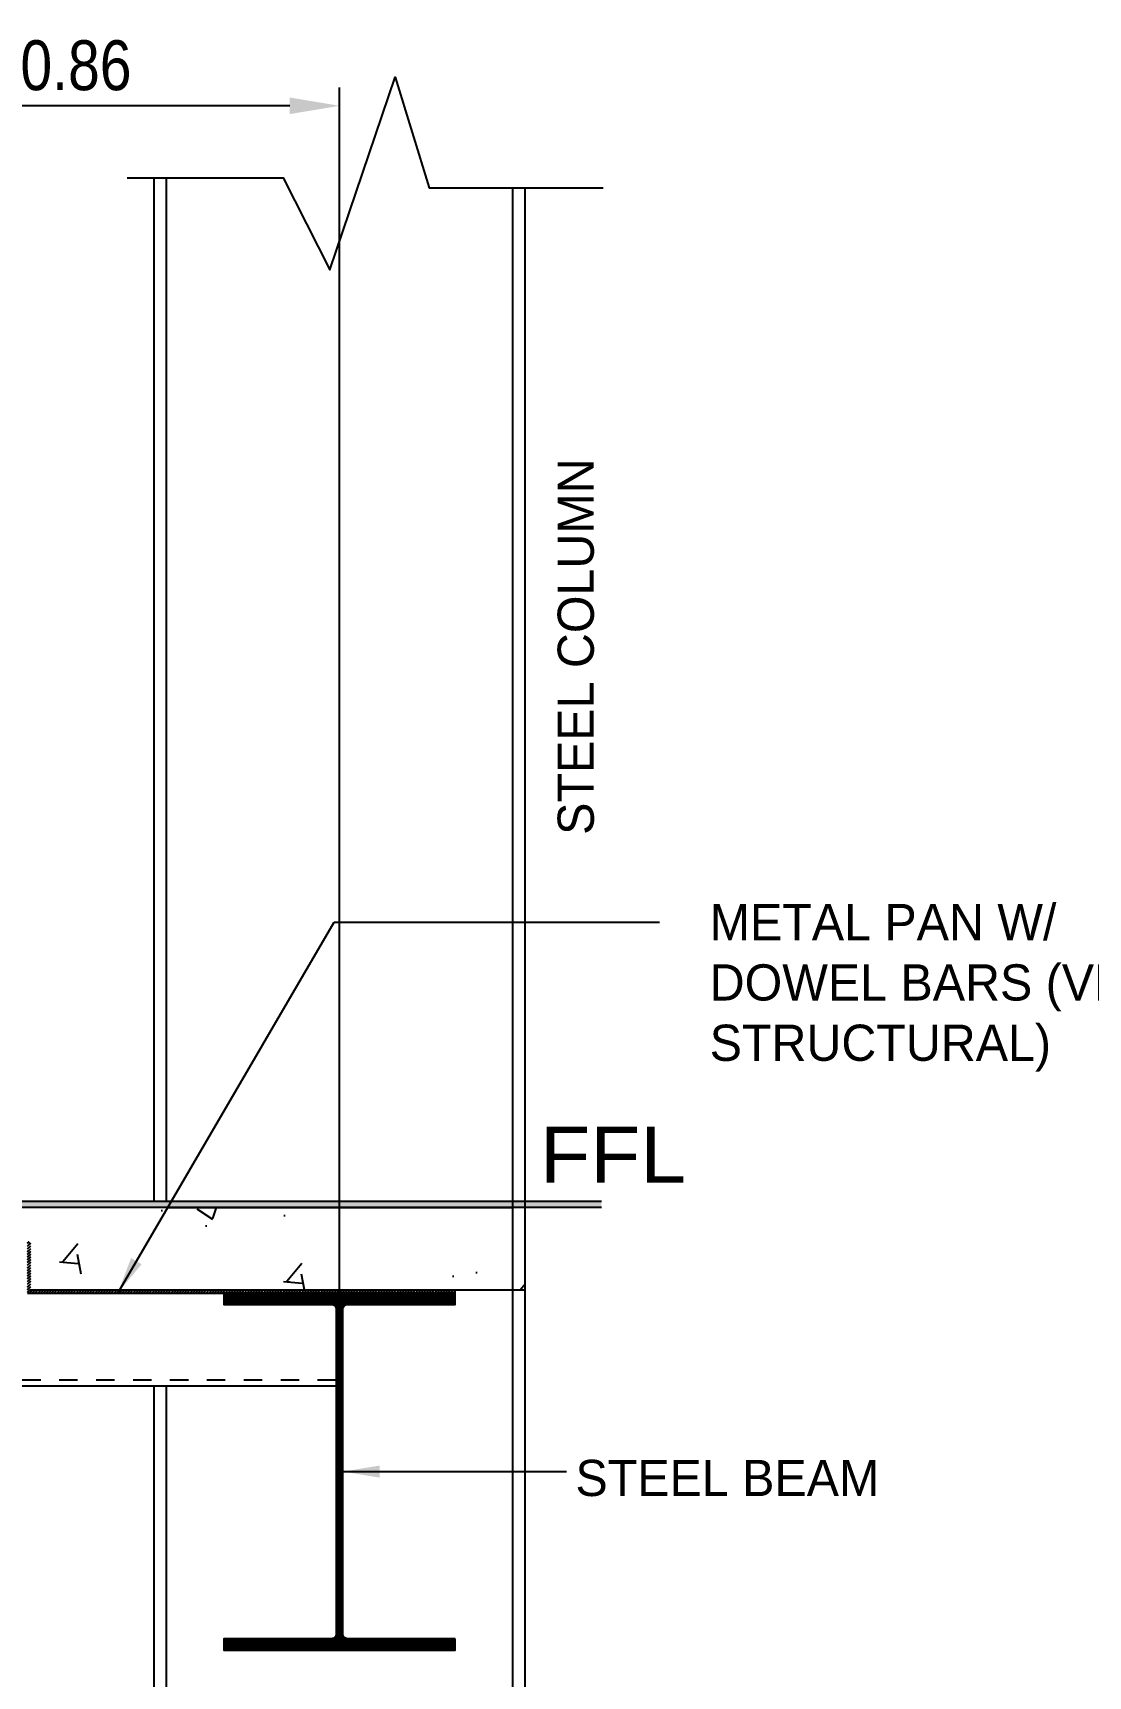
# Model space of a CAD drawing. Header units: millimetres. Extents: x 2148 to 2681, y 758 to 986.
# Drawn here: x 2641.6 to 2647.32, y 891.49 to 900.39 of the extents above; entities that cross this region are included whole.
import ezdxf

# ---------------------------------------------------------------- set-up
doc = ezdxf.new("R2010")
doc.units = ezdxf.units.MM
doc.linetypes.add('27-A-2008-DD$0$LVL 5$0$xa-fp_t1_l05-09$0$HIDDEN2', pattern=[0.1875, 0.125, -0.0625])
for name, color, linetype in [('4CO', 4, 'Continuous'), ('A-Col', 6, 'Continuous'), ('A-DETAILS', 1, 'Continuous'), ('A-Hatch', 253, 'Continuous'), ('A-Stairs', 1, 'Continuous'), ('A-Wall', 4, 'Continuous'), ("arch'l plan-pl", 8, 'Continuous'), ('D', 1, 'Continuous'), ('HATCH', 8, 'Continuous')]:
    doc.layers.add(name, color=color, linetype=linetype)
doc.styles.add('ARIALNW', font='ARIALN.TTF')
doc.styles.add('MMTX$0$ESMX$0$X-OPTA1D', font='x-opta1d')
doc.dimstyles.new('DIM 100', dxfattribs={"dimtxt": 0.2, "dimasz": 0.2, "dimexe": 0.1, "dimexo": 0, "dimgap": 0.05, "dimtad": 1, "dimzin": 0, "dimdsep": 46, "dimtxsty": 'ARIALNW', "dimcen": 0.09, "dimclrd": 6, "dimclre": 6, "dimclrt": 13, "dimadec": 0, "dimazin": 0, "dimtfac": 1, "dimtofl": 0, "dimtmove": 2, "dimatfit": 3, "dimfxl": 1, "dimtolj": 1, "dimtzin": 0, "dimarcsym": 0})
doc.dimstyles.new('DIM 30', dxfattribs={"dimtxt": 0.32, "dimasz": 0.27, "dimexe": 0.1, "dimexo": 0, "dimgap": 0.08, "dimtad": 1, "dimlfac": 0.3, "dimrnd": 0.005, "dimzin": 1, "dimdsep": 46, "dimtxsty": 'ARIALNW', "dimcen": 0.09, "dimclrd": 6, "dimclre": 6, "dimclrt": 13, "dimadec": 0, "dimazin": 0, "dimtfac": 1, "dimtofl": 0, "dimtmove": 2, "dimatfit": 3, "dimfxl": 1, "dimtolj": 1, "dimtzin": 0, "dimarcsym": 0})
pattern_1 = [(50, (-6097.5805, -2024.6945), (1.21456446, -0.10626057), [0.127, -1.397]), (355, (-6097.5805, -2024.6945), (-0.23495217, 1.27371095), [0.1016, -1.1176]), (100.451, (-6097.4792, -2024.7033), (0.97961668, 1.16744459), [0.10793333, -1.18726667]), (46.1842, (-6097.5805, -2024.3558), (1.8071936, -0.28028219), [0.1905, -2.0955]), (96.6356, (-6097.4299, -2024.3791), (1.5826949, 1.6495037), [0.1619, -1.7809]), (351.184, (-6097.5805, -2024.3558), (1.58269737, 1.6495008), [0.1524, -1.6764]), (21, (-6097.4111, -2024.4405), (1.01076587, -0.68177012), [0.127, -1.397]), (326, (-6097.4111, -2024.4405), (0.41201352, 1.22791977), [0.1016, -1.1176]), (71.4514, (-6097.3269, -2024.4973), (1.4227766, 0.54615238), [0.10793333, -1.18726667]), (37.5, (-6097.58046, -2024.69446), (0.020590688, 0.56370026), [0, -1.104053333, 0, -1.134533333, 0, -1.121833333]), (7.5, (-6097.58046, -2024.69446), (0.445464417, 0.6678705), [0, -0.646853333, 0, -1.078653333, 0, -0.427566667]), (327.5, (-6097.95807, -2024.69446), (0.9039373, -0.038191627), [0, -0.423333333, 0, -1.3208, 0, -1.7526]), (317.5, (-6098.1274, -2024.69446), (0.987527876, 0.16950994), [0, -0.55033333, 0, -0.87714667, 0, -1.2446])]

# ---------------------------------------------------------------- blocks, each defined once
blk = doc.blocks.new('*D2865')
at = {"layer": 'A-Wall', "color": 6, "lineweight": -2, "transparency": 16777216}
for p, q in [((2640.406, 894.066), (2640.406, 900.0985)), ((2643.2628, 893.5689), (2643.2628, 900.0985)), ((2642.9928, 899.9985), (2640.676, 899.9985))]:
    blk.add_line(p, q, dxfattribs=at)
at = {"layer": 'A-Wall', "color": 6, "transparency": 16777216}
for points in [[(2640.676, 900.0435), (2640.676, 899.9535), (2640.406, 899.9985)], [(2642.9928, 900.0435), (2642.9928, 899.9535), (2643.2628, 899.9985)]]:
    blk.add_solid(points, dxfattribs=at)
at = {"layer": 'Defpoints', "color": 0, "transparency": 16777216}
for p in [(2640.406, 899.9985), (2640.406, 894.066, 0), (2643.2628, 893.5689)]:
    blk.add_point(p, dxfattribs=at)
at = {"layer": 'A-Wall', "color": 13, "transparency": 16777216, "insert": (2641.8344, 900.2163), "char_height": 0.27, "attachment_point": 5, "style": 'ARIALNW'}
blk.add_mtext('\\A1;0.86', dxfattribs=at)

msp = doc.modelspace()

# ---------------------------------------------------------------- hatches: boundary and pattern name
at = {"layer": 'A-Hatch'}
h = msp.add_hatch(dxfattribs=at)
h.set_pattern_fill('BRASS', color=256, scale=0.001667, style=0)
h.set_pattern_definition([(180, (11369.725723, -2025.806245), (0, 0.010583333333), []), (180, (11369.725723, -2025.800954), (0, 0.010583333333), [0.005291666667, -0.002645833333])])
h.paths.add_polyline_path([(2642.6361077, 894.0327109), (2642.6361077, 894.0660442), (2640.6711499, 894.0660442), (2640.6711499, 894.0327109)])
h = msp.add_hatch(dxfattribs=at)
h.set_pattern_fill('BRASS', color=256, scale=0.001667, style=0)
h.set_pattern_definition([(0, (-6097.58046, -2024.694457), (0, 0.010583333333), []), (0, (-6097.58046, -2024.689166), (0, 0.010583333333), [0.005291666667, -0.002645833333])])
h.paths.add_polyline_path([(2644.20204, 894.0327109), (2644.20204, 894.0660442), (2642.6361077, 894.0660442), (2642.6361077, 894.0327109)])
h.paths.add_polyline_path([(2644.2687067, 894.0327109), (2644.2687067, 894.0660442), (2644.20204, 894.0660442), (2644.20204, 894.0327109)])
h.paths.add_polyline_path([(2644.2687067, 894.0660442), (2644.2687067, 894.0327109), (2644.6802369, 894.0327109), (2644.6802369, 894.0660442)])
at = {"layer": 'A-Stairs'}
h = msp.add_hatch(dxfattribs=at)
h.set_pattern_fill('AR-CONC', color=256, scale=0.006667, style=0)
h.set_pattern_definition(pattern_1)
h.paths.add_polyline_path([(2640.6711499, 894.0327109), (2640.4192859, 894.0327109), (2640.4192859, 893.8460442), (2641.5892859, 893.8460442), (2641.5892859, 893.5855571), (2642.2586534, 893.5855571), (2642.2586534, 894.0327109)])
h.paths.add_polyline_path([(2642.3253201, 894.0327109), (2642.2586534, 894.0327109), (2642.2586534, 893.5855571), (2642.3253201, 893.5855571)])
h = msp.add_hatch(dxfattribs=at)
h.set_pattern_fill('AR-CONC', color=256, scale=0.006667, style=0)
h.set_pattern_definition(pattern_1)
h.paths.add_polyline_path([(2641.8641918, 894.0327109), (2641.6123278, 894.0327109), (2641.6123278, 893.8460442), (2642.7823278, 893.8460442), (2642.7823278, 893.5855571), (2643.4516953, 893.5855571), (2643.4516953, 894.0327109)])
h.paths.add_polyline_path([(2643.518362, 894.0327109), (2643.4516953, 894.0327109), (2643.4516953, 893.5855571), (2643.518362, 893.5855571)])
h = msp.add_hatch(dxfattribs=at)
h.set_pattern_fill('AR-CONC', color=256, scale=0.006667, style=0)
h.set_pattern_definition(pattern_1)
h.paths.add_polyline_path([(2643.9107696, 894.0327109), (2644.1626337, 894.0327109), (2644.1626337, 893.8460442), (2642.9926337, 893.8460442), (2642.9926337, 893.5855571), (2642.3232661, 893.5855571), (2642.3232661, 894.0327109)])
h.paths.add_polyline_path([(2642.2565995, 894.0327109), (2642.3232661, 894.0327109), (2642.3232661, 893.5855571), (2642.2565995, 893.5855571)])
h = msp.add_hatch(dxfattribs=at)
h.set_pattern_fill('AR-CONC', color=256, scale=0.006667, style=0)
h.set_pattern_definition(pattern_1)
h.paths.add_polyline_path([(2642.3253201, 894.0327109), (2642.3253201, 893.5855571), (2643.8883387, 893.5855571), (2644.20204, 893.5855571), (2644.20204, 894.0327109)])
h = msp.add_hatch(dxfattribs=at)
h.set_pattern_fill('AR-CONC', color=256, scale=0.006667, style=0)
h.set_pattern_definition(pattern_1)
h.paths.add_polyline_path([(2644.2687067, 894.0327109), (2644.20204, 894.0327109), (2644.20204, 893.5855571), (2644.2687067, 893.5855571)])
h = msp.add_hatch(dxfattribs=at)
h.set_pattern_fill('JIS_LC_8A', color=256, scale=0.001333, style=0)
h.set_pattern_definition([(45, (50.620903, 94.504889), (-0.007353910524, 0.007353910524), []), (45, (50.622236, 94.504889), (-0.007353910524, 0.007353910524), [])])
h.paths.add_polyline_path([(2641.5726192, 893.5688904), (2643.8894862, 893.5688904), (2643.8894862, 893.5855571), (2643.2147302, 893.5855571), (2641.5892859, 893.5855571), (2641.5892859, 893.8460442), (2641.5726192, 893.8460442), (2641.5726192, 893.8327109)])
at = {"layer": 'HATCH', "ltscale": 0.5}
h = msp.add_hatch(dxfattribs=at)
h.set_pattern_fill('ANSI31', color=256, scale=0.062017, style=0)
h.set_pattern_definition([(45, (497179.217847, 17939.21653), (-0.00548156174187, 0.00548156174187), [])])
edge = h.paths.add_edge_path()
edge.add_line((2643.8894862, 891.6967619), (2643.3046216, 891.6967619))
edge.add_arc((2643.3046216, 891.7209468), 0.0241849, 174.09726711, 269.99999997, ccw=False)
edge.add_line((2643.280565, 891.723434), (2643.280565, 893.480202))
edge.add_arc((2643.3046216, 893.4826892), 0.0241849, 89.63455464, 185.90273283, ccw=False)
edge.add_line((2643.3047759, 893.5068736), (2643.8894862, 893.5068736))
edge.add_line((2643.8894862, 893.5068736), (2643.8894862, 893.5688904))
edge.add_line((2643.8894862, 893.5688904), (2642.6361077, 893.5688904))
edge.add_line((2642.6361077, 893.5688904), (2642.6361077, 893.5068736))
edge.add_line((2642.6361077, 893.5068736), (2643.2191169, 893.5068736))
edge.add_arc((2643.2192712, 893.4826892), 0.0241849, -4.29209345, 90.36544517, ccw=False)
edge.add_line((2643.2433882, 893.4808792), (2643.2433882, 891.7227568))
edge.add_arc((2643.2192712, 891.7209468), 0.0241849, -89.99999978, 4.2920935, ccw=False)
edge.add_line((2643.2192712, 891.6967619), (2642.6361077, 891.6967619))
edge.add_line((2642.6361077, 891.6967619), (2642.6361077, 891.6347452))
edge.add_line((2642.6361077, 891.6347452), (2643.8894862, 891.6347452))
edge.add_line((2643.8894862, 891.6347452), (2643.8894862, 891.6967619))

# ---------------------------------------------------------------- linework, layer by layer
at = {"ltscale": 0.05}
for p, q in [((2642.3253201, 894.0327109), (2644.20204, 894.0327109)), ((2641.5726192, 893.5688904, 0.0000003), (2643.8894862, 893.5688904)), ((2641.5892859, 893.5855571, 0.0000003), (2643.8883387, 893.5855571)), ((2643.2147302, 893.5855571, 0.0000001), (2644.2687067, 893.5855571))]:
    msp.add_line(p, q, dxfattribs=at)
at = {"ltscale": 0.05, "elevation": 0.0000003}
msp.add_lwpolyline([(2644.6814132, 894.0327109), (2640.6711499, 894.0327109), (2640.6711499, 894.0660442), (2644.6814132, 894.0660442)], dxfattribs=at)
at = {"layer": '4CO', "ltscale": 0.5}
msp.add_line((2643.2433882, 893.0638336, 0.0000002), (2640.6213823, 893.0638336, 0.0000001), dxfattribs=at)
at = {"layer": 'A-Col', "color": 8, "ltscale": 0.5}
for p, q in [((2642.2586534, 894.0660442), (2642.2586534, 899.6087303)), ((2642.3253201, 894.0660442), (2642.3253201, 899.6087303)), ((2644.20204, 890.6220071), (2644.20204, 899.5550383)), ((2644.2687067, 890.6220071), (2644.2687067, 899.5550383)), ((2642.2586534, 890.675699), (2642.2586534, 893.0638336)), ((2642.3253201, 890.675699), (2642.3253201, 893.0638336))]:
    msp.add_line(p, q, dxfattribs=at)
at = {"layer": 'A-DETAILS', "linetype": '27-A-2008-DD$0$LVL 5$0$xa-fp_t1_l05-09$0$HIDDEN2', "ltscale": 0.5}
msp.add_line((2643.2433882, 893.0971669, 0.0000002), (2640.6131777, 893.0971669, 0.0000001), dxfattribs=at)
at = {"layer": 'A-Wall'}
msp.add_line((2643.8894862, 893.5688904), (2643.8894862, 893.5855571), dxfattribs=at)
at = {"layer": "arch'l plan-pl", "elevation": 0}
msp.add_lwpolyline([(2642.1121737, 899.6087303), (2642.9564612, 899.6087303), (2643.2097466, 899.1101581), (2643.5628177, 900.1533266), (2643.7470261, 899.5550383), (2644.6910906, 899.5550383)], dxfattribs=at)
at = {"layer": 'D', "color": 3, "ltscale": 0.5, "elevation": 0}
msp.add_lwpolyline([(2643.8894862, 891.6967619), (2643.3046216, 891.6967619, -0.444720244), (2643.280565, 891.723434), (2643.280565, 893.480202, -0.446631522), (2643.3047759, 893.5068736), (2643.8894862, 893.5068736), (2643.8894862, 893.5688904), (2642.6361077, 893.5688904), (2642.6361077, 893.5068736), (2643.2191169, 893.5068736, -0.438228127), (2643.2433882, 893.4808792), (2643.2433882, 891.7227568, -0.436328672), (2643.2192712, 891.6967619), (2642.6361077, 891.6967619), (2642.6361077, 891.6347452), (2643.8894862, 891.6347452)], format="xyb", close=True, dxfattribs=at)

# ---------------------------------------------------------------- texts
at = {"color": 2, "style": 'MMTX$0$ESMX$0$X-OPTA1D', "width": 1.1}
msp.add_text('FFL', height=0.3024, dxfattribs=at).set_placement((2644.3484112, 894.1670814, 0))
at = {"color": 2, "insert": (2644.4439222, 896.0501728), "char_height": 0.196, "width": 3.75127899, "attachment_point": 1, "rotation": 90, "style": 'MMTX$0$ESMX$0$X-OPTA1D'}
msp.add_mtext('STEEL COLUMN', dxfattribs=at)
at = {"color": 2, "char_height": 0.196, "attachment_point": 1, "style": 'MMTX$0$ESMX$0$X-OPTA1D'}
for s, insert, width in [('METAL PAN W/ \\PDOWEL BARS (VERIFY STRUCTURAL)', (2645.2676423, 895.6757462, 0), 4.4914321), ('STEEL BEAM', (2644.5405272, 892.6654632), 3.75127899)]:
    msp.add_mtext(s, dxfattribs=dict(at, insert=insert, width=width))

# ---------------------------------------------------------------- dimensions: what is measured, and where the dimension line sits
at = {"layer": 'A-Wall'}
dim = msp.add_linear_dim(base=(2640.4059526, 899.9984736), p1=(2643.262797, 893.5688904), p2=(2640.4059526, 894.0660442, 0.0000003), dimstyle='DIM 30', override={"dimtxt": 0.27}, dxfattribs=at)
dim.commit()
dim.dimension.update_dxf_attribs({"geometry": '*D2865', "text_midpoint": (2641.8343748, 900.2163283)})

# ---------------------------------------------------------------- leaders
for points in [[(2642.0606413, 893.5688904, 0.0000002), (2643.2333066, 895.5772735, 0.0000002), (2644.9948841, 895.5772735, 0.0000002)], [(2643.280565, 892.601818), (2644.491057, 892.601818)]]:
    msp.add_leader(points, dimstyle='DIM 100', override={"dimgap": 0.05, "dimtad": 0}, dxfattribs=at)

doc.saveas('drawing.dxf')
